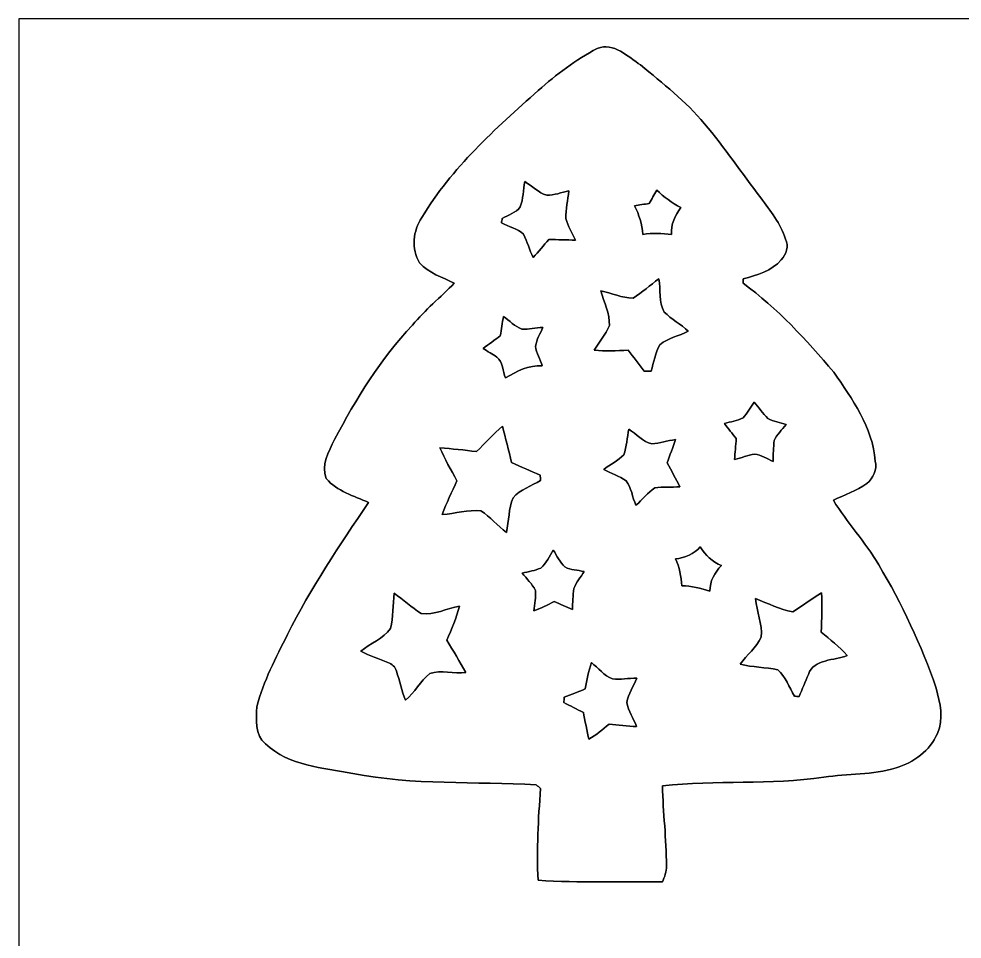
# Model space of a CAD drawing. Header units: centimetres. Extents: x -16.8 to 16.8, y -16.7 to 16.7.
# Drawn here: x -16.77 to 0.32, y 0 to 16.67 of the extents above; entities that cross this region are included whole.
import ezdxf

# ---------------------------------------------------------------- set-up
doc = ezdxf.new("R2010")
doc.units = ezdxf.units.CM
doc.header["$MEASUREMENT"] = 0
doc.layers.add('Layer 1', color=7, linetype='Continuous')

msp = doc.modelspace()

# ---------------------------------------------------------------- linework, layer by layer
at = {"layer": 'Layer 1', "color": 7}
for points, knots in [([(-16.77458, 16.66875), (-16.77458, 16.66875), (16.77458, 16.66875), (16.77458, 16.66875), (16.77458, 16.66875), (16.77458, 16.66875), (16.77458, -16.66875), (16.77458, -16.66875), (16.77458, -16.66875), (16.77458, -16.66875), (-16.77458, -16.66875), (-16.77458, -16.66875), (-16.77458, -16.66875), (-16.77458, -16.66875), (-16.77458, 16.66875), (-16.77458, 16.66875), (-16.77458, 16.66875), (-16.77458, 16.66875), (-16.77458, 16.66875), (-16.77458, 16.66875)], [0, 0, 0, 0, 0.16666667, 0.16666667, 0.16666667, 0.16666667, 0.33333333, 0.33333333, 0.33333333, 0.33333333, 0.5, 0.5, 0.5, 0.5, 0.66666667, 0.66666667, 0.66666667, 0.66666667, 1, 1, 1, 1]), ([(-6.29179, 16.13323), (-6.67949, 15.92827), (-7.0358, 15.66404), (-7.36071, 15.36947), (-7.36071, 15.36947), (-8.13999, 14.6812), (-8.93374, 13.97176), (-9.46997, 13.06901), (-9.46997, 13.06901), (-9.63224, 12.83547), (-9.66717, 12.4968), (-9.51301, 12.25162), (-9.51301, 12.25162), (-9.34791, 12.06394), (-9.10343, 11.98492), (-8.88365, 11.88297), (-8.88365, 11.88297), (-9.13412, 11.62756), (-9.40999, 11.39684), (-9.64177, 11.12308), (-9.64177, 11.12308), (-10.21821, 10.50996), (-10.66377, 9.78782), (-11.05606, 9.04699), (-11.05606, 9.04699), (-11.15483, 8.82862), (-11.30476, 8.58696), (-11.20281, 8.34072), (-11.20281, 8.34072), (-11.0049, 8.11318), (-10.70434, 8.02957), (-10.43869, 7.90787), (-10.43869, 7.90787), (-10.95975, 7.13281), (-11.48856, 6.35847), (-11.90519, 5.52062), (-11.90519, 5.52062), (-12.11509, 5.09552), (-12.34299, 4.67219), (-12.46188, 4.2104), (-12.46188, 4.2104), (-12.47563, 3.98498), (-12.50244, 3.6957), (-12.30418, 3.53554), (-12.30418, 3.53554), (-11.87521, 3.13408), (-11.26878, 3.10374), (-10.72268, 3.00002), (-10.72268, 3.00002), (-9.62872, 2.78448), (-8.50794, 2.85821), (-7.39987, 2.79682), (-7.39987, 2.79682), (-7.37341, 2.77354), (-7.3466, 2.75026), (-7.31943, 2.72697), (-7.31943, 2.72697), (-7.36071, 2.17452), (-7.39493, 1.6196), (-7.36459, 1.06574), (-7.36459, 1.06574), (-6.61458, 1.01812), (-5.86246, 1.05022), (-5.1114, 1.0354), (-5.1114, 1.0354), (-5.07153, 1.12713), (-5.0359, 1.22308), (-5.03731, 1.32468), (-5.03731, 1.32468), (-5.04014, 1.80975), (-5.0987, 2.292), (-5.11175, 2.77601), (-5.11175, 2.77601), (-4.13985, 2.88608), (-3.1556, 2.78977), (-2.18616, 2.93229), (-2.18616, 2.93229), (-1.75119, 2.99826), (-1.3021, 2.97109), (-0.87806, 3.10198), (-0.87806, 3.10198), (-0.55704, 3.19476), (-0.26529, 3.41559), (-0.12559, 3.72428), (-0.12559, 3.72428), (-0.01517, 3.98851), (-0.07585, 4.27955), (-0.15028, 4.54378), (-0.15028, 4.54378), (-0.41663, 5.32377), (-0.77082, 6.07342), (-1.19204, 6.7818), (-1.19204, 6.7818), (-1.43616, 7.19208), (-1.76389, 7.5438), (-2.01366, 7.94985), (-2.01366, 7.94985), (-1.81046, 8.04792), (-1.59279, 8.1213), (-1.40617, 8.25147), (-1.40617, 8.25147), (-1.29505, 8.35025), (-1.21497, 8.50582), (-1.25483, 8.65893), (-1.25483, 8.65893), (-1.3014, 9.26959), (-1.67181, 9.78323), (-2.00731, 10.27042), (-2.00731, 10.27042), (-2.50472, 10.85286), (-3.02436, 11.42753), (-3.64808, 11.87909), (-3.64808, 11.87909), (-3.64772, 11.89919), (-3.64702, 11.93976), (-3.64666, 11.96022), (-3.64666, 11.96022), (-3.39937, 12.02831), (-3.12949, 12.10028), (-2.95734, 12.30524), (-2.95734, 12.30524), (-2.86914, 12.40472), (-2.8127, 12.55113), (-2.87902, 12.6806), (-2.87902, 12.6806), (-2.96721, 12.96106), (-3.15948, 13.19212), (-3.32811, 13.42743), (-3.32811, 13.42743), (-3.67383, 13.87157), (-3.98392, 14.34289), (-4.35046, 14.7701), (-4.35046, 14.7701), (-4.68242, 15.18003), (-5.10681, 15.49859), (-5.50863, 15.83443), (-5.50863, 15.83443), (-5.73723, 15.98154), (-5.99369, 16.25388), (-6.29179, 16.13323), (-6.29179, 16.13323), (-6.29179, 16.13323), (-6.29179, 16.13323), (-6.29179, 16.13323)], [0, 0, 0, 0, 0.02702703, 0.02702703, 0.02702703, 0.02702703, 0.05405405, 0.05405405, 0.05405405, 0.05405405, 0.08108108, 0.08108108, 0.08108108, 0.08108108, 0.10810811, 0.10810811, 0.10810811, 0.10810811, 0.13513514, 0.13513514, 0.13513514, 0.13513514, 0.16216216, 0.16216216, 0.16216216, 0.16216216, 0.18918919, 0.18918919, 0.18918919, 0.18918919, 0.21621622, 0.21621622, 0.21621622, 0.21621622, 0.24324324, 0.24324324, 0.24324324, 0.24324324, 0.27027027, 0.27027027, 0.27027027, 0.27027027, 0.2972973, 0.2972973, 0.2972973, 0.2972973, 0.32432432, 0.32432432, 0.32432432, 0.32432432, 0.35135135, 0.35135135, 0.35135135, 0.35135135, 0.37837838, 0.37837838, 0.37837838, 0.37837838, 0.40540541, 0.40540541, 0.40540541, 0.40540541, 0.43243243, 0.43243243, 0.43243243, 0.43243243, 0.45945946, 0.45945946, 0.45945946, 0.45945946, 0.48648649, 0.48648649, 0.48648649, 0.48648649, 0.51351351, 0.51351351, 0.51351351, 0.51351351, 0.54054054, 0.54054054, 0.54054054, 0.54054054, 0.56756757, 0.56756757, 0.56756757, 0.56756757, 0.59459459, 0.59459459, 0.59459459, 0.59459459, 0.62162162, 0.62162162, 0.62162162, 0.62162162, 0.64864865, 0.64864865, 0.64864865, 0.64864865, 0.67567568, 0.67567568, 0.67567568, 0.67567568, 0.7027027, 0.7027027, 0.7027027, 0.7027027, 0.72972973, 0.72972973, 0.72972973, 0.72972973, 0.75675676, 0.75675676, 0.75675676, 0.75675676, 0.78378378, 0.78378378, 0.78378378, 0.78378378, 0.81081081, 0.81081081, 0.81081081, 0.81081081, 0.83783784, 0.83783784, 0.83783784, 0.83783784, 0.86486486, 0.86486486, 0.86486486, 0.86486486, 0.89189189, 0.89189189, 0.89189189, 0.89189189, 0.91891892, 0.91891892, 0.91891892, 0.91891892, 0.94594595, 0.94594595, 0.94594595, 0.94594595, 1, 1, 1, 1]), ([(-7.60589, 13.72164), (-7.47324, 13.64121), (-7.36, 13.5195), (-7.20901, 13.47399), (-7.20901, 13.47399), (-7.07108, 13.47258), (-6.93914, 13.52409), (-6.80544, 13.55266), (-6.80544, 13.55266), (-6.82696, 13.38651), (-6.86788, 13.22141), (-6.86047, 13.05242), (-6.86047, 13.05242), (-6.82625, 12.91343), (-6.74264, 12.79278), (-6.68726, 12.66155), (-6.68726, 12.66155), (-6.84812, 12.66261), (-7.00899, 12.67107), (-7.16915, 12.6746), (-7.16915, 12.6746), (-7.26369, 12.56453), (-7.35542, 12.45164), (-7.45525, 12.34581), (-7.45525, 12.34581), (-7.51699, 12.48516), (-7.56567, 12.6298), (-7.62847, 12.76809), (-7.62847, 12.76809), (-7.73924, 12.87039), (-7.89764, 12.90249), (-8.02852, 12.97164), (-8.02852, 12.97164), (-8.02499, 12.99139), (-8.01793, 13.03091), (-8.01441, 13.05066), (-8.01441, 13.05066), (-7.90751, 13.11981), (-7.76817, 13.15473), (-7.69056, 13.26127), (-7.69056, 13.26127), (-7.62917, 13.40591), (-7.64011, 13.5703), (-7.60589, 13.72164)], [0, 0, 0, 0, 0.08333333, 0.08333333, 0.08333333, 0.08333333, 0.16666667, 0.16666667, 0.16666667, 0.16666667, 0.25, 0.25, 0.25, 0.25, 0.33333333, 0.33333333, 0.33333333, 0.33333333, 0.41666667, 0.41666667, 0.41666667, 0.41666667, 0.5, 0.5, 0.5, 0.5, 0.58333333, 0.58333333, 0.58333333, 0.58333333, 0.66666667, 0.66666667, 0.66666667, 0.66666667, 0.75, 0.75, 0.75, 0.75, 0.83333333, 0.83333333, 0.83333333, 0.83333333, 1, 1, 1, 1]), ([(-5.34988, 13.32547), (-5.30507, 13.40626), (-5.25992, 13.48705), (-5.21406, 13.56748), (-5.21406, 13.56748), (-5.08353, 13.44401), (-4.93854, 13.33782), (-4.78014, 13.25139), (-4.78014, 13.25139), (-4.87398, 13.10464), (-4.96605, 12.94871), (-4.94524, 12.76421), (-4.94524, 12.76421), (-5.1181, 12.78396), (-5.29343, 12.79172), (-5.46559, 12.76491), (-5.46559, 12.76491), (-5.48323, 12.94624), (-5.52979, 13.12263), (-5.61904, 13.28279), (-5.61904, 13.28279), (-5.52944, 13.29725), (-5.44054, 13.31136), (-5.34988, 13.32547)], [0, 0, 0, 0, 0.14285714, 0.14285714, 0.14285714, 0.14285714, 0.28571429, 0.28571429, 0.28571429, 0.28571429, 0.42857143, 0.42857143, 0.42857143, 0.42857143, 0.57142857, 0.57142857, 0.57142857, 0.57142857, 0.71428571, 0.71428571, 0.71428571, 0.71428571, 1, 1, 1, 1]), ([(-5.64374, 11.61203), (-5.47934, 11.7154), (-5.33224, 11.84381), (-5.17596, 11.95881), (-5.17596, 11.95881), (-5.13997, 11.76055), (-5.17984, 11.53971), (-5.07965, 11.35909), (-5.07965, 11.35909), (-4.94594, 11.22856), (-4.77838, 11.13966), (-4.64326, 11.00984), (-4.64326, 11.00984), (-4.81154, 10.92447), (-5.01086, 10.89166), (-5.15691, 10.76748), (-5.15691, 10.76748), (-5.24051, 10.62038), (-5.26697, 10.4461), (-5.31742, 10.28524), (-5.31742, 10.28524), (-5.35905, 10.28629), (-5.40068, 10.28735), (-5.44195, 10.28841), (-5.44195, 10.28841), (-5.53826, 10.41576), (-5.63386, 10.54312), (-5.73476, 10.66624), (-5.73476, 10.66624), (-5.93972, 10.66236), (-6.14468, 10.64507), (-6.34929, 10.66518), (-6.34929, 10.66518), (-6.26075, 10.81617), (-6.13481, 10.94705), (-6.07342, 11.1125), (-6.07342, 11.1125), (-6.06037, 11.33334), (-6.16973, 11.53301), (-6.23041, 11.73974), (-6.23041, 11.73974), (-6.03356, 11.70623), (-5.84482, 11.60709), (-5.64374, 11.61203)], [0, 0, 0, 0, 0.08333333, 0.08333333, 0.08333333, 0.08333333, 0.16666667, 0.16666667, 0.16666667, 0.16666667, 0.25, 0.25, 0.25, 0.25, 0.33333333, 0.33333333, 0.33333333, 0.33333333, 0.41666667, 0.41666667, 0.41666667, 0.41666667, 0.5, 0.5, 0.5, 0.5, 0.58333333, 0.58333333, 0.58333333, 0.58333333, 0.66666667, 0.66666667, 0.66666667, 0.66666667, 0.75, 0.75, 0.75, 0.75, 0.83333333, 0.83333333, 0.83333333, 0.83333333, 1, 1, 1, 1]), ([(-8.04898, 10.928), (-8.0324, 11.04512), (-8.01441, 11.16189), (-7.99112, 11.27831), (-7.99112, 11.27831), (-7.88106, 11.20352), (-7.78828, 11.09521), (-7.66022, 11.05006), (-7.66022, 11.05006), (-7.53322, 11.04265), (-7.40798, 11.07511), (-7.28098, 11.07828), (-7.28098, 11.07828), (-7.32614, 10.96716), (-7.3914, 10.86097), (-7.4101, 10.74103), (-7.4101, 10.74103), (-7.39881, 10.61403), (-7.32825, 10.50114), (-7.28804, 10.3819), (-7.28804, 10.3819), (-7.5371, 10.39989), (-7.75018, 10.28947), (-7.95479, 10.16494), (-7.95479, 10.16494), (-8.00947, 10.28241), (-7.99324, 10.45986), (-8.1153, 10.54171), (-8.1153, 10.54171), (-8.19326, 10.5985), (-8.27758, 10.64613), (-8.35907, 10.69693), (-8.35907, 10.69693), (-8.25853, 10.77736), (-8.15305, 10.85144), (-8.04898, 10.928)], [0, 0, 0, 0, 0.1, 0.1, 0.1, 0.1, 0.2, 0.2, 0.2, 0.2, 0.3, 0.3, 0.3, 0.3, 0.4, 0.4, 0.4, 0.4, 0.5, 0.5, 0.5, 0.5, 0.6, 0.6, 0.6, 0.6, 0.7, 0.7, 0.7, 0.7, 0.8, 0.8, 0.8, 0.8, 1, 1, 1, 1]), ([(-3.4484, 9.72855), (-3.3655, 9.62977), (-3.28965, 9.52535), (-3.20111, 9.43116), (-3.20111, 9.43116), (-3.10056, 9.37084), (-2.98027, 9.35743), (-2.86949, 9.32215), (-2.86949, 9.32215), (-2.94146, 9.22479), (-3.03601, 9.14082), (-3.08716, 9.02935), (-3.08716, 9.02935), (-3.09915, 8.90446), (-3.1055, 8.77923), (-3.10621, 8.65329), (-3.10621, 8.65329), (-3.21592, 8.69844), (-3.31893, 8.77147), (-3.43888, 8.78311), (-3.43888, 8.78311), (-3.56447, 8.76935), (-3.68124, 8.71608), (-3.80259, 8.68574), (-3.80259, 8.68574), (-3.79518, 8.81309), (-3.78354, 8.94009), (-3.77437, 9.06674), (-3.77437, 9.06674), (-3.84704, 9.15705), (-3.92007, 9.24595), (-3.98745, 9.33979), (-3.98745, 9.33979), (-3.87632, 9.37577), (-3.7532, 9.38424), (-3.65019, 9.44069), (-3.65019, 9.44069), (-3.57329, 9.52888), (-3.51402, 9.63154), (-3.4484, 9.72855)], [0, 0, 0, 0, 0.09090909, 0.09090909, 0.09090909, 0.09090909, 0.18181818, 0.18181818, 0.18181818, 0.18181818, 0.27272727, 0.27272727, 0.27272727, 0.27272727, 0.36363636, 0.36363636, 0.36363636, 0.36363636, 0.45454545, 0.45454545, 0.45454545, 0.45454545, 0.54545455, 0.54545455, 0.54545455, 0.54545455, 0.63636364, 0.63636364, 0.63636364, 0.63636364, 0.72727273, 0.72727273, 0.72727273, 0.72727273, 0.81818182, 0.81818182, 0.81818182, 0.81818182, 1, 1, 1, 1]), ([(-8.48007, 8.83144), (-8.32309, 8.98419), (-8.17563, 9.14682), (-8.01194, 9.29287), (-8.01194, 9.29287), (-7.95338, 9.07309), (-7.89764, 8.85225), (-7.84401, 8.63106), (-7.84401, 8.63106), (-7.67186, 8.55486), (-7.4997, 8.47725), (-7.32508, 8.40564), (-7.32508, 8.40564), (-7.32402, 8.38129), (-7.3212, 8.33261), (-7.32014, 8.30862), (-7.32014, 8.30862), (-7.48559, 8.20702), (-7.68914, 8.14811), (-7.81614, 7.99606), (-7.81614, 7.99606), (-7.90293, 7.79992), (-7.88846, 7.57449), (-7.93821, 7.36812), (-7.93821, 7.36812), (-8.09801, 7.49053), (-8.23207, 7.64505), (-8.39964, 7.75652), (-8.39964, 7.75652), (-8.63671, 7.78439), (-8.86636, 7.7029), (-9.10167, 7.69232), (-9.10167, 7.69232), (-9.02476, 7.90046), (-8.92528, 8.09942), (-8.83497, 8.30192), (-8.83497, 8.30192), (-8.94503, 8.49842), (-9.05686, 8.69456), (-9.14471, 8.90164), (-9.14471, 8.90164), (-8.92281, 8.88224), (-8.70162, 8.85684), (-8.48007, 8.83144)], [0, 0, 0, 0, 0.08333333, 0.08333333, 0.08333333, 0.08333333, 0.16666667, 0.16666667, 0.16666667, 0.16666667, 0.25, 0.25, 0.25, 0.25, 0.33333333, 0.33333333, 0.33333333, 0.33333333, 0.41666667, 0.41666667, 0.41666667, 0.41666667, 0.5, 0.5, 0.5, 0.5, 0.58333333, 0.58333333, 0.58333333, 0.58333333, 0.66666667, 0.66666667, 0.66666667, 0.66666667, 0.75, 0.75, 0.75, 0.75, 0.83333333, 0.83333333, 0.83333333, 0.83333333, 1, 1, 1, 1]), ([(-5.71994, 9.23854), (-5.582, 9.15176), (-5.46947, 9.00536), (-5.30401, 8.97114), (-5.30401, 8.97114), (-5.15938, 8.98631), (-5.01721, 9.02476), (-4.87363, 9.04946), (-4.87363, 9.04946), (-4.92054, 8.90623), (-4.97487, 8.76547), (-5.02814, 8.62436), (-5.02814, 8.62436), (-4.94841, 8.48254), (-4.86481, 8.34178), (-4.79425, 8.19467), (-4.79425, 8.19467), (-4.94489, 8.17633), (-5.10117, 8.20596), (-5.24898, 8.17174), (-5.24898, 8.17174), (-5.38339, 8.09413), (-5.47123, 7.95655), (-5.59082, 7.85848), (-5.59082, 7.85848), (-5.65714, 8.00241), (-5.67196, 8.17562), (-5.77144, 8.30262), (-5.77144, 8.30262), (-5.89421, 8.39152), (-6.04273, 8.43809), (-6.17608, 8.50759), (-6.17608, 8.50759), (-6.05684, 8.59861), (-5.91679, 8.66599), (-5.81131, 8.77147), (-5.81131, 8.77147), (-5.76086, 8.9221), (-5.75134, 9.08332), (-5.71994, 9.23854)], [0, 0, 0, 0, 0.09090909, 0.09090909, 0.09090909, 0.09090909, 0.18181818, 0.18181818, 0.18181818, 0.18181818, 0.27272727, 0.27272727, 0.27272727, 0.27272727, 0.36363636, 0.36363636, 0.36363636, 0.36363636, 0.45454545, 0.45454545, 0.45454545, 0.45454545, 0.54545455, 0.54545455, 0.54545455, 0.54545455, 0.63636364, 0.63636364, 0.63636364, 0.63636364, 0.72727273, 0.72727273, 0.72727273, 0.72727273, 0.81818182, 0.81818182, 0.81818182, 0.81818182, 1, 1, 1, 1]), ([(-7.31591, 6.72147), (-7.21043, 6.80473), (-7.16245, 6.93702), (-7.08872, 7.04603), (-7.08872, 7.04603), (-7.02134, 6.94267), (-6.97018, 6.82449), (-6.87705, 6.74088), (-6.87705, 6.74088), (-6.77333, 6.67949), (-6.64669, 6.6862), (-6.53203, 6.65833), (-6.53203, 6.65833), (-6.59236, 6.55426), (-6.67561, 6.46183), (-6.71759, 6.34824), (-6.71759, 6.34824), (-6.73135, 6.22265), (-6.73911, 6.09671), (-6.74088, 5.97006), (-6.74088, 5.97006), (-6.85306, 6.01592), (-6.96383, 6.06531), (-7.07461, 6.11293), (-7.07461, 6.11293), (-7.1942, 6.05014), (-7.31626, 5.99228), (-7.44255, 5.94501), (-7.44255, 5.94501), (-7.43373, 6.06919), (-7.3981, 6.19337), (-7.41398, 6.31754), (-7.41398, 6.31754), (-7.46972, 6.43714), (-7.57308, 6.52462), (-7.65034, 6.6294), (-7.65034, 6.6294), (-7.53921, 6.66044), (-7.42033, 6.67067), (-7.31591, 6.72147)], [0, 0, 0, 0, 0.09090909, 0.09090909, 0.09090909, 0.09090909, 0.18181818, 0.18181818, 0.18181818, 0.18181818, 0.27272727, 0.27272727, 0.27272727, 0.27272727, 0.36363636, 0.36363636, 0.36363636, 0.36363636, 0.45454545, 0.45454545, 0.45454545, 0.45454545, 0.54545455, 0.54545455, 0.54545455, 0.54545455, 0.63636364, 0.63636364, 0.63636364, 0.63636364, 0.72727273, 0.72727273, 0.72727273, 0.72727273, 0.81818182, 0.81818182, 0.81818182, 0.81818182, 1, 1, 1, 1]), ([(-4.87609, 6.8894), (-4.70182, 6.90316), (-4.54096, 6.97371), (-4.4256, 7.10741), (-4.4256, 7.10741), (-4.33388, 6.95607), (-4.20723, 6.83331), (-4.04283, 6.76593), (-4.04283, 6.76593), (-4.16595, 6.63787), (-4.25556, 6.4837), (-4.24921, 6.30202), (-4.24921, 6.30202), (-4.41537, 6.35423), (-4.5847, 6.40186), (-4.76074, 6.39868), (-4.76074, 6.39868), (-4.77414, 6.56766), (-4.79637, 6.73735), (-4.87609, 6.8894)], [0, 0, 0, 0, 0.16666667, 0.16666667, 0.16666667, 0.16666667, 0.33333333, 0.33333333, 0.33333333, 0.33333333, 0.5, 0.5, 0.5, 0.5, 0.66666667, 0.66666667, 0.66666667, 0.66666667, 1, 1, 1, 1]), ([(-9.97338, 6.26639), (-9.80828, 6.14645), (-9.65553, 6.00957), (-9.48408, 5.8988), (-9.48408, 5.8988), (-9.24243, 5.8614), (-9.02229, 5.99052), (-8.78981, 6.0325), (-8.78981, 6.0325), (-8.84343, 5.81836), (-8.9341, 5.61657), (-9.01841, 5.41302), (-9.01841, 5.41302), (-8.9027, 5.21935), (-8.78311, 5.02708), (-8.6741, 4.82882), (-8.6741, 4.82882), (-8.88824, 4.80413), (-9.12107, 4.88315), (-9.32744, 4.81083), (-9.32744, 4.81083), (-9.49995, 4.67536), (-9.59838, 4.46546), (-9.76877, 4.32576), (-9.76877, 4.32576), (-9.83227, 4.49933), (-9.87601, 4.67924), (-9.93105, 4.85493), (-9.93105, 4.85493), (-9.9501, 4.93148), (-10.01501, 4.98122), (-10.08486, 5.00909), (-10.08486, 5.00909), (-10.24855, 5.07965), (-10.41894, 5.13468), (-10.57945, 5.2137), (-10.57945, 5.2137), (-10.40906, 5.3594), (-10.16988, 5.43878), (-10.0397, 5.62681), (-10.0397, 5.62681), (-9.9882, 5.83459), (-9.99878, 6.05437), (-9.97338, 6.26639)], [0, 0, 0, 0, 0.08333333, 0.08333333, 0.08333333, 0.08333333, 0.16666667, 0.16666667, 0.16666667, 0.16666667, 0.25, 0.25, 0.25, 0.25, 0.33333333, 0.33333333, 0.33333333, 0.33333333, 0.41666667, 0.41666667, 0.41666667, 0.41666667, 0.5, 0.5, 0.5, 0.5, 0.58333333, 0.58333333, 0.58333333, 0.58333333, 0.66666667, 0.66666667, 0.66666667, 0.66666667, 0.75, 0.75, 0.75, 0.75, 0.83333333, 0.83333333, 0.83333333, 0.83333333, 1, 1, 1, 1]), ([(-2.74814, 5.92737), (-2.57669, 6.04449), (-2.40312, 6.15879), (-2.2285, 6.27133), (-2.2285, 6.27133), (-2.21051, 6.03532), (-2.22426, 5.79931), (-2.23344, 5.56295), (-2.23344, 5.56295), (-2.07222, 5.42713), (-1.90324, 5.29696), (-1.76283, 5.13786), (-1.76283, 5.13786), (-1.99355, 5.04225), (-2.36467, 5.08), (-2.46662, 4.79496), (-2.46662, 4.79496), (-2.52448, 4.66196), (-2.57493, 4.52614), (-2.63419, 4.3942), (-2.63419, 4.3942), (-2.65571, 4.39561), (-2.69875, 4.39843), (-2.72027, 4.39984), (-2.72027, 4.39984), (-2.81376, 4.56177), (-2.87726, 4.75227), (-3.02013, 4.87715), (-3.02013, 4.87715), (-3.24414, 4.92936), (-3.48015, 4.91913), (-3.70276, 4.98334), (-3.70276, 4.98334), (-3.57928, 5.14738), (-3.40889, 5.28038), (-3.32281, 5.46982), (-3.32281, 5.46982), (-3.29389, 5.70936), (-3.40678, 5.93125), (-3.42159, 6.16691), (-3.42159, 6.16691), (-3.19934, 6.08118), (-2.98379, 5.97464), (-2.74814, 5.92737)], [0, 0, 0, 0, 0.08333333, 0.08333333, 0.08333333, 0.08333333, 0.16666667, 0.16666667, 0.16666667, 0.16666667, 0.25, 0.25, 0.25, 0.25, 0.33333333, 0.33333333, 0.33333333, 0.33333333, 0.41666667, 0.41666667, 0.41666667, 0.41666667, 0.5, 0.5, 0.5, 0.5, 0.58333333, 0.58333333, 0.58333333, 0.58333333, 0.66666667, 0.66666667, 0.66666667, 0.66666667, 0.75, 0.75, 0.75, 0.75, 0.83333333, 0.83333333, 0.83333333, 0.83333333, 1, 1, 1, 1]), ([(-6.51228, 4.53143), (-6.48335, 4.6923), (-6.45301, 4.85352), (-6.39833, 5.00803), (-6.39833, 5.00803), (-6.27133, 4.91173), (-6.16973, 4.77026), (-6.01698, 4.71241), (-6.01698, 4.71241), (-5.87163, 4.68948), (-5.72382, 4.73251), (-5.57706, 4.7244), (-5.57706, 4.7244), (-5.6328, 4.57729), (-5.73017, 4.44253), (-5.75628, 4.28625), (-5.75628, 4.28625), (-5.73017, 4.13138), (-5.63527, 3.99768), (-5.57953, 3.85163), (-5.57953, 3.85163), (-5.7471, 3.85269), (-5.91326, 3.87879), (-6.07942, 3.89537), (-6.07942, 3.89537), (-6.19654, 3.7973), (-6.31261, 3.69605), (-6.44701, 3.62197), (-6.44701, 3.62197), (-6.47136, 3.74297), (-6.51933, 3.98498), (-6.54332, 4.10598), (-6.54332, 4.10598), (-6.66256, 4.16419), (-6.78109, 4.22381), (-6.89716, 4.28766), (-6.89716, 4.28766), (-6.89575, 4.31059), (-6.89222, 4.35716), (-6.89046, 4.38044), (-6.89046, 4.38044), (-6.76451, 4.43018), (-6.63822, 4.48028), (-6.51228, 4.53143)], [0, 0, 0, 0, 0.08333333, 0.08333333, 0.08333333, 0.08333333, 0.16666667, 0.16666667, 0.16666667, 0.16666667, 0.25, 0.25, 0.25, 0.25, 0.33333333, 0.33333333, 0.33333333, 0.33333333, 0.41666667, 0.41666667, 0.41666667, 0.41666667, 0.5, 0.5, 0.5, 0.5, 0.58333333, 0.58333333, 0.58333333, 0.58333333, 0.66666667, 0.66666667, 0.66666667, 0.66666667, 0.75, 0.75, 0.75, 0.75, 0.83333333, 0.83333333, 0.83333333, 0.83333333, 1, 1, 1, 1])]:
    msp.add_open_spline(points, degree=3, knots=knots, dxfattribs=at)
at = {"layer": 'Layer 1', "color": 8}
for points, knots in [([(-6.29179, 16.13323), (-5.99369, 16.25388), (-5.73723, 15.98154), (-5.50863, 15.83443), (-5.50863, 15.83443), (-5.10681, 15.49859), (-4.68242, 15.18003), (-4.35046, 14.7701), (-4.35046, 14.7701), (-3.98392, 14.34289), (-3.67383, 13.87157), (-3.32811, 13.42743), (-3.32811, 13.42743), (-3.15948, 13.19212), (-2.96721, 12.96106), (-2.87902, 12.6806), (-2.87902, 12.6806), (-2.8127, 12.55113), (-2.86914, 12.40472), (-2.95734, 12.30524), (-2.95734, 12.30524), (-3.12949, 12.10028), (-3.39937, 12.02831), (-3.64666, 11.96022), (-3.64666, 11.96022), (-3.64702, 11.93976), (-3.64772, 11.89919), (-3.64808, 11.87909), (-3.64808, 11.87909), (-3.02436, 11.42753), (-2.50472, 10.85286), (-2.00731, 10.27042), (-2.00731, 10.27042), (-1.67181, 9.78323), (-1.3014, 9.26959), (-1.25483, 8.65893), (-1.25483, 8.65893), (-1.21497, 8.50582), (-1.29505, 8.35025), (-1.40617, 8.25147), (-1.40617, 8.25147), (-1.59279, 8.1213), (-1.81046, 8.04792), (-2.01366, 7.94985), (-2.01366, 7.94985), (-1.76389, 7.5438), (-1.43616, 7.19208), (-1.19204, 6.7818), (-1.19204, 6.7818), (-0.77082, 6.07342), (-0.41663, 5.32377), (-0.15028, 4.54378), (-0.15028, 4.54378), (-0.07585, 4.27955), (-0.01517, 3.98851), (-0.12559, 3.72428), (-0.12559, 3.72428), (-0.26529, 3.41559), (-0.55704, 3.19476), (-0.87806, 3.10198), (-0.87806, 3.10198), (-1.3021, 2.97109), (-1.75119, 2.99826), (-2.18616, 2.93229), (-2.18616, 2.93229), (-3.1556, 2.78977), (-4.13985, 2.88608), (-5.11175, 2.77601), (-5.11175, 2.77601), (-5.0987, 2.292), (-5.04014, 1.80975), (-5.03731, 1.32468), (-5.03731, 1.32468), (-5.0359, 1.22308), (-5.07153, 1.12713), (-5.1114, 1.0354), (-5.1114, 1.0354), (-5.86246, 1.05022), (-6.61458, 1.01812), (-7.36459, 1.06574), (-7.36459, 1.06574), (-7.39493, 1.6196), (-7.36071, 2.17452), (-7.31943, 2.72697), (-7.31943, 2.72697), (-7.3466, 2.75026), (-7.37341, 2.77354), (-7.39987, 2.79682), (-7.39987, 2.79682), (-8.50794, 2.85821), (-9.62872, 2.78448), (-10.72268, 3.00002), (-10.72268, 3.00002), (-11.26878, 3.10374), (-11.87521, 3.13408), (-12.30418, 3.53554), (-12.30418, 3.53554), (-12.50244, 3.6957), (-12.47563, 3.98498), (-12.46188, 4.2104), (-12.46188, 4.2104), (-12.34299, 4.67219), (-12.11509, 5.09552), (-11.90519, 5.52062), (-11.90519, 5.52062), (-11.48856, 6.35847), (-10.95975, 7.13281), (-10.43869, 7.90787), (-10.43869, 7.90787), (-10.70434, 8.02957), (-11.0049, 8.11318), (-11.20281, 8.34072), (-11.20281, 8.34072), (-11.30476, 8.58696), (-11.15483, 8.82862), (-11.05606, 9.04699), (-11.05606, 9.04699), (-10.66377, 9.78782), (-10.21821, 10.50996), (-9.64177, 11.12308), (-9.64177, 11.12308), (-9.40999, 11.39684), (-9.13412, 11.62756), (-8.88365, 11.88297), (-8.88365, 11.88297), (-9.10343, 11.98492), (-9.34791, 12.06394), (-9.51301, 12.25162), (-9.51301, 12.25162), (-9.66717, 12.4968), (-9.63224, 12.83547), (-9.46997, 13.06901), (-9.46997, 13.06901), (-8.93374, 13.97176), (-8.13999, 14.6812), (-7.36071, 15.36947), (-7.36071, 15.36947), (-7.0358, 15.66404), (-6.67949, 15.92827), (-6.29179, 16.13323), (-6.29179, 16.13323), (-6.29179, 16.13323), (-6.29179, 16.13323), (-6.29179, 16.13323)], [0, 0, 0, 0, 0.02702703, 0.02702703, 0.02702703, 0.02702703, 0.05405405, 0.05405405, 0.05405405, 0.05405405, 0.08108108, 0.08108108, 0.08108108, 0.08108108, 0.10810811, 0.10810811, 0.10810811, 0.10810811, 0.13513514, 0.13513514, 0.13513514, 0.13513514, 0.16216216, 0.16216216, 0.16216216, 0.16216216, 0.18918919, 0.18918919, 0.18918919, 0.18918919, 0.21621622, 0.21621622, 0.21621622, 0.21621622, 0.24324324, 0.24324324, 0.24324324, 0.24324324, 0.27027027, 0.27027027, 0.27027027, 0.27027027, 0.2972973, 0.2972973, 0.2972973, 0.2972973, 0.32432432, 0.32432432, 0.32432432, 0.32432432, 0.35135135, 0.35135135, 0.35135135, 0.35135135, 0.37837838, 0.37837838, 0.37837838, 0.37837838, 0.40540541, 0.40540541, 0.40540541, 0.40540541, 0.43243243, 0.43243243, 0.43243243, 0.43243243, 0.45945946, 0.45945946, 0.45945946, 0.45945946, 0.48648649, 0.48648649, 0.48648649, 0.48648649, 0.51351351, 0.51351351, 0.51351351, 0.51351351, 0.54054054, 0.54054054, 0.54054054, 0.54054054, 0.56756757, 0.56756757, 0.56756757, 0.56756757, 0.59459459, 0.59459459, 0.59459459, 0.59459459, 0.62162162, 0.62162162, 0.62162162, 0.62162162, 0.64864865, 0.64864865, 0.64864865, 0.64864865, 0.67567568, 0.67567568, 0.67567568, 0.67567568, 0.7027027, 0.7027027, 0.7027027, 0.7027027, 0.72972973, 0.72972973, 0.72972973, 0.72972973, 0.75675676, 0.75675676, 0.75675676, 0.75675676, 0.78378378, 0.78378378, 0.78378378, 0.78378378, 0.81081081, 0.81081081, 0.81081081, 0.81081081, 0.83783784, 0.83783784, 0.83783784, 0.83783784, 0.86486486, 0.86486486, 0.86486486, 0.86486486, 0.89189189, 0.89189189, 0.89189189, 0.89189189, 0.91891892, 0.91891892, 0.91891892, 0.91891892, 0.94594595, 0.94594595, 0.94594595, 0.94594595, 1, 1, 1, 1]), ([(-7.60589, 13.72164), (-7.64011, 13.5703), (-7.62917, 13.40591), (-7.69056, 13.26127), (-7.69056, 13.26127), (-7.76817, 13.15473), (-7.90751, 13.11981), (-8.01441, 13.05066), (-8.01441, 13.05066), (-8.01793, 13.03091), (-8.02499, 12.99139), (-8.02852, 12.97164), (-8.02852, 12.97164), (-7.89764, 12.90249), (-7.73924, 12.87039), (-7.62847, 12.76809), (-7.62847, 12.76809), (-7.56567, 12.6298), (-7.51699, 12.48516), (-7.45525, 12.34581), (-7.45525, 12.34581), (-7.35542, 12.45164), (-7.26369, 12.56453), (-7.16915, 12.6746), (-7.16915, 12.6746), (-7.00899, 12.67107), (-6.84812, 12.66261), (-6.68726, 12.66155), (-6.68726, 12.66155), (-6.74264, 12.79278), (-6.82625, 12.91343), (-6.86047, 13.05242), (-6.86047, 13.05242), (-6.86788, 13.22141), (-6.82696, 13.38651), (-6.80544, 13.55266), (-6.80544, 13.55266), (-6.93914, 13.52409), (-7.07108, 13.47258), (-7.20901, 13.47399), (-7.20901, 13.47399), (-7.36, 13.5195), (-7.47324, 13.64121), (-7.60589, 13.72164), (-7.60589, 13.72164), (-7.60589, 13.72164), (-7.60589, 13.72164), (-7.60589, 13.72164)], [0, 0, 0, 0, 0.07692308, 0.07692308, 0.07692308, 0.07692308, 0.15384615, 0.15384615, 0.15384615, 0.15384615, 0.23076923, 0.23076923, 0.23076923, 0.23076923, 0.30769231, 0.30769231, 0.30769231, 0.30769231, 0.38461538, 0.38461538, 0.38461538, 0.38461538, 0.46153846, 0.46153846, 0.46153846, 0.46153846, 0.53846154, 0.53846154, 0.53846154, 0.53846154, 0.61538462, 0.61538462, 0.61538462, 0.61538462, 0.69230769, 0.69230769, 0.69230769, 0.69230769, 0.76923077, 0.76923077, 0.76923077, 0.76923077, 0.84615385, 0.84615385, 0.84615385, 0.84615385, 1, 1, 1, 1]), ([(-5.34988, 13.32547), (-5.44054, 13.31136), (-5.52944, 13.29725), (-5.61904, 13.28279), (-5.61904, 13.28279), (-5.52979, 13.12263), (-5.48323, 12.94624), (-5.46559, 12.76491), (-5.46559, 12.76491), (-5.29343, 12.79172), (-5.1181, 12.78396), (-4.94524, 12.76421), (-4.94524, 12.76421), (-4.96605, 12.94871), (-4.87398, 13.10464), (-4.78014, 13.25139), (-4.78014, 13.25139), (-4.93854, 13.33782), (-5.08353, 13.44401), (-5.21406, 13.56748), (-5.21406, 13.56748), (-5.25992, 13.48705), (-5.30507, 13.40626), (-5.34988, 13.32547), (-5.34988, 13.32547), (-5.34988, 13.32547), (-5.34988, 13.32547), (-5.34988, 13.32547)], [0, 0, 0, 0, 0.125, 0.125, 0.125, 0.125, 0.25, 0.25, 0.25, 0.25, 0.375, 0.375, 0.375, 0.375, 0.5, 0.5, 0.5, 0.5, 0.625, 0.625, 0.625, 0.625, 0.75, 0.75, 0.75, 0.75, 1, 1, 1, 1]), ([(-5.64374, 11.61203), (-5.84482, 11.60709), (-6.03356, 11.70623), (-6.23041, 11.73974), (-6.23041, 11.73974), (-6.16973, 11.53301), (-6.06037, 11.33334), (-6.07342, 11.1125), (-6.07342, 11.1125), (-6.13481, 10.94705), (-6.26075, 10.81617), (-6.34929, 10.66518), (-6.34929, 10.66518), (-6.14468, 10.64507), (-5.93972, 10.66236), (-5.73476, 10.66624), (-5.73476, 10.66624), (-5.63386, 10.54312), (-5.53826, 10.41576), (-5.44195, 10.28841), (-5.44195, 10.28841), (-5.40068, 10.28735), (-5.35905, 10.28629), (-5.31742, 10.28524), (-5.31742, 10.28524), (-5.26697, 10.4461), (-5.24051, 10.62038), (-5.15691, 10.76748), (-5.15691, 10.76748), (-5.01086, 10.89166), (-4.81154, 10.92447), (-4.64326, 11.00984), (-4.64326, 11.00984), (-4.77838, 11.13966), (-4.94594, 11.22856), (-5.07965, 11.35909), (-5.07965, 11.35909), (-5.17984, 11.53971), (-5.13997, 11.76055), (-5.17596, 11.95881), (-5.17596, 11.95881), (-5.33224, 11.84381), (-5.47934, 11.7154), (-5.64374, 11.61203), (-5.64374, 11.61203), (-5.64374, 11.61203), (-5.64374, 11.61203), (-5.64374, 11.61203)], [0, 0, 0, 0, 0.07692308, 0.07692308, 0.07692308, 0.07692308, 0.15384615, 0.15384615, 0.15384615, 0.15384615, 0.23076923, 0.23076923, 0.23076923, 0.23076923, 0.30769231, 0.30769231, 0.30769231, 0.30769231, 0.38461538, 0.38461538, 0.38461538, 0.38461538, 0.46153846, 0.46153846, 0.46153846, 0.46153846, 0.53846154, 0.53846154, 0.53846154, 0.53846154, 0.61538462, 0.61538462, 0.61538462, 0.61538462, 0.69230769, 0.69230769, 0.69230769, 0.69230769, 0.76923077, 0.76923077, 0.76923077, 0.76923077, 0.84615385, 0.84615385, 0.84615385, 0.84615385, 1, 1, 1, 1]), ([(-8.04898, 10.928), (-8.15305, 10.85144), (-8.25853, 10.77736), (-8.35907, 10.69693), (-8.35907, 10.69693), (-8.27758, 10.64613), (-8.19326, 10.5985), (-8.1153, 10.54171), (-8.1153, 10.54171), (-7.99324, 10.45986), (-8.00947, 10.28241), (-7.95479, 10.16494), (-7.95479, 10.16494), (-7.75018, 10.28947), (-7.5371, 10.39989), (-7.28804, 10.3819), (-7.28804, 10.3819), (-7.32825, 10.50114), (-7.39881, 10.61403), (-7.4101, 10.74103), (-7.4101, 10.74103), (-7.3914, 10.86097), (-7.32614, 10.96716), (-7.28098, 11.07828), (-7.28098, 11.07828), (-7.40798, 11.07511), (-7.53322, 11.04265), (-7.66022, 11.05006), (-7.66022, 11.05006), (-7.78828, 11.09521), (-7.88106, 11.20352), (-7.99112, 11.27831), (-7.99112, 11.27831), (-8.01441, 11.16189), (-8.0324, 11.04512), (-8.04898, 10.928), (-8.04898, 10.928), (-8.04898, 10.928), (-8.04898, 10.928), (-8.04898, 10.928)], [0, 0, 0, 0, 0.09090909, 0.09090909, 0.09090909, 0.09090909, 0.18181818, 0.18181818, 0.18181818, 0.18181818, 0.27272727, 0.27272727, 0.27272727, 0.27272727, 0.36363636, 0.36363636, 0.36363636, 0.36363636, 0.45454545, 0.45454545, 0.45454545, 0.45454545, 0.54545455, 0.54545455, 0.54545455, 0.54545455, 0.63636364, 0.63636364, 0.63636364, 0.63636364, 0.72727273, 0.72727273, 0.72727273, 0.72727273, 0.81818182, 0.81818182, 0.81818182, 0.81818182, 1, 1, 1, 1]), ([(-3.4484, 9.72855), (-3.51402, 9.63154), (-3.57329, 9.52888), (-3.65019, 9.44069), (-3.65019, 9.44069), (-3.7532, 9.38424), (-3.87632, 9.37577), (-3.98745, 9.33979), (-3.98745, 9.33979), (-3.92007, 9.24595), (-3.84704, 9.15705), (-3.77437, 9.06674), (-3.77437, 9.06674), (-3.78354, 8.94009), (-3.79518, 8.81309), (-3.80259, 8.68574), (-3.80259, 8.68574), (-3.68124, 8.71608), (-3.56447, 8.76935), (-3.43888, 8.78311), (-3.43888, 8.78311), (-3.31893, 8.77147), (-3.21592, 8.69844), (-3.10621, 8.65329), (-3.10621, 8.65329), (-3.1055, 8.77923), (-3.09915, 8.90446), (-3.08716, 9.02935), (-3.08716, 9.02935), (-3.03601, 9.14082), (-2.94146, 9.22479), (-2.86949, 9.32215), (-2.86949, 9.32215), (-2.98027, 9.35743), (-3.10056, 9.37084), (-3.20111, 9.43116), (-3.20111, 9.43116), (-3.28965, 9.52535), (-3.3655, 9.62977), (-3.4484, 9.72855), (-3.4484, 9.72855), (-3.4484, 9.72855), (-3.4484, 9.72855), (-3.4484, 9.72855)], [0, 0, 0, 0, 0.08333333, 0.08333333, 0.08333333, 0.08333333, 0.16666667, 0.16666667, 0.16666667, 0.16666667, 0.25, 0.25, 0.25, 0.25, 0.33333333, 0.33333333, 0.33333333, 0.33333333, 0.41666667, 0.41666667, 0.41666667, 0.41666667, 0.5, 0.5, 0.5, 0.5, 0.58333333, 0.58333333, 0.58333333, 0.58333333, 0.66666667, 0.66666667, 0.66666667, 0.66666667, 0.75, 0.75, 0.75, 0.75, 0.83333333, 0.83333333, 0.83333333, 0.83333333, 1, 1, 1, 1]), ([(-8.48007, 8.83144), (-8.70162, 8.85684), (-8.92281, 8.88224), (-9.14471, 8.90164), (-9.14471, 8.90164), (-9.05686, 8.69456), (-8.94503, 8.49842), (-8.83497, 8.30192), (-8.83497, 8.30192), (-8.92528, 8.09942), (-9.02476, 7.90046), (-9.10167, 7.69232), (-9.10167, 7.69232), (-8.86636, 7.7029), (-8.63671, 7.78439), (-8.39964, 7.75652), (-8.39964, 7.75652), (-8.23207, 7.64505), (-8.09801, 7.49053), (-7.93821, 7.36812), (-7.93821, 7.36812), (-7.88846, 7.57449), (-7.90293, 7.79992), (-7.81614, 7.99606), (-7.81614, 7.99606), (-7.68914, 8.14811), (-7.48559, 8.20702), (-7.32014, 8.30862), (-7.32014, 8.30862), (-7.3212, 8.33261), (-7.32402, 8.38129), (-7.32508, 8.40564), (-7.32508, 8.40564), (-7.4997, 8.47725), (-7.67186, 8.55486), (-7.84401, 8.63106), (-7.84401, 8.63106), (-7.89764, 8.85225), (-7.95338, 9.07309), (-8.01194, 9.29287), (-8.01194, 9.29287), (-8.17563, 9.14682), (-8.32309, 8.98419), (-8.48007, 8.83144), (-8.48007, 8.83144), (-8.48007, 8.83144), (-8.48007, 8.83144), (-8.48007, 8.83144)], [0, 0, 0, 0, 0.07692308, 0.07692308, 0.07692308, 0.07692308, 0.15384615, 0.15384615, 0.15384615, 0.15384615, 0.23076923, 0.23076923, 0.23076923, 0.23076923, 0.30769231, 0.30769231, 0.30769231, 0.30769231, 0.38461538, 0.38461538, 0.38461538, 0.38461538, 0.46153846, 0.46153846, 0.46153846, 0.46153846, 0.53846154, 0.53846154, 0.53846154, 0.53846154, 0.61538462, 0.61538462, 0.61538462, 0.61538462, 0.69230769, 0.69230769, 0.69230769, 0.69230769, 0.76923077, 0.76923077, 0.76923077, 0.76923077, 0.84615385, 0.84615385, 0.84615385, 0.84615385, 1, 1, 1, 1]), ([(-5.71994, 9.23854), (-5.75134, 9.08332), (-5.76086, 8.9221), (-5.81131, 8.77147), (-5.81131, 8.77147), (-5.91679, 8.66599), (-6.05684, 8.59861), (-6.17608, 8.50759), (-6.17608, 8.50759), (-6.04273, 8.43809), (-5.89421, 8.39152), (-5.77144, 8.30262), (-5.77144, 8.30262), (-5.67196, 8.17562), (-5.65714, 8.00241), (-5.59082, 7.85848), (-5.59082, 7.85848), (-5.47123, 7.95655), (-5.38339, 8.09413), (-5.24898, 8.17174), (-5.24898, 8.17174), (-5.10117, 8.20596), (-4.94489, 8.17633), (-4.79425, 8.19467), (-4.79425, 8.19467), (-4.86481, 8.34178), (-4.94841, 8.48254), (-5.02814, 8.62436), (-5.02814, 8.62436), (-4.97487, 8.76547), (-4.92054, 8.90623), (-4.87363, 9.04946), (-4.87363, 9.04946), (-5.01721, 9.02476), (-5.15938, 8.98631), (-5.30401, 8.97114), (-5.30401, 8.97114), (-5.46947, 9.00536), (-5.582, 9.15176), (-5.71994, 9.23854), (-5.71994, 9.23854), (-5.71994, 9.23854), (-5.71994, 9.23854), (-5.71994, 9.23854)], [0, 0, 0, 0, 0.08333333, 0.08333333, 0.08333333, 0.08333333, 0.16666667, 0.16666667, 0.16666667, 0.16666667, 0.25, 0.25, 0.25, 0.25, 0.33333333, 0.33333333, 0.33333333, 0.33333333, 0.41666667, 0.41666667, 0.41666667, 0.41666667, 0.5, 0.5, 0.5, 0.5, 0.58333333, 0.58333333, 0.58333333, 0.58333333, 0.66666667, 0.66666667, 0.66666667, 0.66666667, 0.75, 0.75, 0.75, 0.75, 0.83333333, 0.83333333, 0.83333333, 0.83333333, 1, 1, 1, 1]), ([(-7.31591, 6.72147), (-7.42033, 6.67067), (-7.53921, 6.66044), (-7.65034, 6.6294), (-7.65034, 6.6294), (-7.57308, 6.52462), (-7.46972, 6.43714), (-7.41398, 6.31754), (-7.41398, 6.31754), (-7.3981, 6.19337), (-7.43373, 6.06919), (-7.44255, 5.94501), (-7.44255, 5.94501), (-7.31626, 5.99228), (-7.1942, 6.05014), (-7.07461, 6.11293), (-7.07461, 6.11293), (-6.96383, 6.06531), (-6.85306, 6.01592), (-6.74088, 5.97006), (-6.74088, 5.97006), (-6.73911, 6.09671), (-6.73135, 6.22265), (-6.71759, 6.34824), (-6.71759, 6.34824), (-6.67561, 6.46183), (-6.59236, 6.55426), (-6.53203, 6.65833), (-6.53203, 6.65833), (-6.64669, 6.6862), (-6.77333, 6.67949), (-6.87705, 6.74088), (-6.87705, 6.74088), (-6.97018, 6.82449), (-7.02134, 6.94267), (-7.08872, 7.04603), (-7.08872, 7.04603), (-7.16245, 6.93702), (-7.21043, 6.80473), (-7.31591, 6.72147), (-7.31591, 6.72147), (-7.31591, 6.72147), (-7.31591, 6.72147), (-7.31591, 6.72147)], [0, 0, 0, 0, 0.08333333, 0.08333333, 0.08333333, 0.08333333, 0.16666667, 0.16666667, 0.16666667, 0.16666667, 0.25, 0.25, 0.25, 0.25, 0.33333333, 0.33333333, 0.33333333, 0.33333333, 0.41666667, 0.41666667, 0.41666667, 0.41666667, 0.5, 0.5, 0.5, 0.5, 0.58333333, 0.58333333, 0.58333333, 0.58333333, 0.66666667, 0.66666667, 0.66666667, 0.66666667, 0.75, 0.75, 0.75, 0.75, 0.83333333, 0.83333333, 0.83333333, 0.83333333, 1, 1, 1, 1]), ([(-4.87609, 6.8894), (-4.79637, 6.73735), (-4.77414, 6.56766), (-4.76074, 6.39868), (-4.76074, 6.39868), (-4.5847, 6.40186), (-4.41537, 6.35423), (-4.24921, 6.30202), (-4.24921, 6.30202), (-4.25556, 6.4837), (-4.16595, 6.63787), (-4.04283, 6.76593), (-4.04283, 6.76593), (-4.20723, 6.83331), (-4.33388, 6.95607), (-4.4256, 7.10741), (-4.4256, 7.10741), (-4.54096, 6.97371), (-4.70182, 6.90316), (-4.87609, 6.8894), (-4.87609, 6.8894), (-4.87609, 6.8894), (-4.87609, 6.8894), (-4.87609, 6.8894)], [0, 0, 0, 0, 0.14285714, 0.14285714, 0.14285714, 0.14285714, 0.28571429, 0.28571429, 0.28571429, 0.28571429, 0.42857143, 0.42857143, 0.42857143, 0.42857143, 0.57142857, 0.57142857, 0.57142857, 0.57142857, 0.71428571, 0.71428571, 0.71428571, 0.71428571, 1, 1, 1, 1]), ([(-9.97338, 6.26639), (-9.99878, 6.05437), (-9.9882, 5.83459), (-10.0397, 5.62681), (-10.0397, 5.62681), (-10.16988, 5.43878), (-10.40906, 5.3594), (-10.57945, 5.2137), (-10.57945, 5.2137), (-10.41894, 5.13468), (-10.24855, 5.07965), (-10.08486, 5.00909), (-10.08486, 5.00909), (-10.01501, 4.98122), (-9.9501, 4.93148), (-9.93105, 4.85493), (-9.93105, 4.85493), (-9.87601, 4.67924), (-9.83227, 4.49933), (-9.76877, 4.32576), (-9.76877, 4.32576), (-9.59838, 4.46546), (-9.49995, 4.67536), (-9.32744, 4.81083), (-9.32744, 4.81083), (-9.12107, 4.88315), (-8.88824, 4.80413), (-8.6741, 4.82882), (-8.6741, 4.82882), (-8.78311, 5.02708), (-8.9027, 5.21935), (-9.01841, 5.41302), (-9.01841, 5.41302), (-8.9341, 5.61657), (-8.84343, 5.81836), (-8.78981, 6.0325), (-8.78981, 6.0325), (-9.02229, 5.99052), (-9.24243, 5.8614), (-9.48408, 5.8988), (-9.48408, 5.8988), (-9.65553, 6.00957), (-9.80828, 6.14645), (-9.97338, 6.26639), (-9.97338, 6.26639), (-9.97338, 6.26639), (-9.97338, 6.26639), (-9.97338, 6.26639)], [0, 0, 0, 0, 0.07692308, 0.07692308, 0.07692308, 0.07692308, 0.15384615, 0.15384615, 0.15384615, 0.15384615, 0.23076923, 0.23076923, 0.23076923, 0.23076923, 0.30769231, 0.30769231, 0.30769231, 0.30769231, 0.38461538, 0.38461538, 0.38461538, 0.38461538, 0.46153846, 0.46153846, 0.46153846, 0.46153846, 0.53846154, 0.53846154, 0.53846154, 0.53846154, 0.61538462, 0.61538462, 0.61538462, 0.61538462, 0.69230769, 0.69230769, 0.69230769, 0.69230769, 0.76923077, 0.76923077, 0.76923077, 0.76923077, 0.84615385, 0.84615385, 0.84615385, 0.84615385, 1, 1, 1, 1]), ([(-2.74814, 5.92737), (-2.98379, 5.97464), (-3.19934, 6.08118), (-3.42159, 6.16691), (-3.42159, 6.16691), (-3.40678, 5.93125), (-3.29389, 5.70936), (-3.32281, 5.46982), (-3.32281, 5.46982), (-3.40889, 5.28038), (-3.57928, 5.14738), (-3.70276, 4.98334), (-3.70276, 4.98334), (-3.48015, 4.91913), (-3.24414, 4.92936), (-3.02013, 4.87715), (-3.02013, 4.87715), (-2.87726, 4.75227), (-2.81376, 4.56177), (-2.72027, 4.39984), (-2.72027, 4.39984), (-2.69875, 4.39843), (-2.65571, 4.39561), (-2.63419, 4.3942), (-2.63419, 4.3942), (-2.57493, 4.52614), (-2.52448, 4.66196), (-2.46662, 4.79496), (-2.46662, 4.79496), (-2.36467, 5.08), (-1.99355, 5.04225), (-1.76283, 5.13786), (-1.76283, 5.13786), (-1.90324, 5.29696), (-2.07222, 5.42713), (-2.23344, 5.56295), (-2.23344, 5.56295), (-2.22426, 5.79931), (-2.21051, 6.03532), (-2.2285, 6.27133), (-2.2285, 6.27133), (-2.40312, 6.15879), (-2.57669, 6.04449), (-2.74814, 5.92737), (-2.74814, 5.92737), (-2.74814, 5.92737), (-2.74814, 5.92737), (-2.74814, 5.92737)], [0, 0, 0, 0, 0.07692308, 0.07692308, 0.07692308, 0.07692308, 0.15384615, 0.15384615, 0.15384615, 0.15384615, 0.23076923, 0.23076923, 0.23076923, 0.23076923, 0.30769231, 0.30769231, 0.30769231, 0.30769231, 0.38461538, 0.38461538, 0.38461538, 0.38461538, 0.46153846, 0.46153846, 0.46153846, 0.46153846, 0.53846154, 0.53846154, 0.53846154, 0.53846154, 0.61538462, 0.61538462, 0.61538462, 0.61538462, 0.69230769, 0.69230769, 0.69230769, 0.69230769, 0.76923077, 0.76923077, 0.76923077, 0.76923077, 0.84615385, 0.84615385, 0.84615385, 0.84615385, 1, 1, 1, 1]), ([(-6.51228, 4.53143), (-6.63822, 4.48028), (-6.76451, 4.43018), (-6.89046, 4.38044), (-6.89046, 4.38044), (-6.89222, 4.35716), (-6.89575, 4.31059), (-6.89716, 4.28766), (-6.89716, 4.28766), (-6.78109, 4.22381), (-6.66256, 4.16419), (-6.54332, 4.10598), (-6.54332, 4.10598), (-6.51933, 3.98498), (-6.47136, 3.74297), (-6.44701, 3.62197), (-6.44701, 3.62197), (-6.31261, 3.69605), (-6.19654, 3.7973), (-6.07942, 3.89537), (-6.07942, 3.89537), (-5.91326, 3.87879), (-5.7471, 3.85269), (-5.57953, 3.85163), (-5.57953, 3.85163), (-5.63527, 3.99768), (-5.73017, 4.13138), (-5.75628, 4.28625), (-5.75628, 4.28625), (-5.73017, 4.44253), (-5.6328, 4.57729), (-5.57706, 4.7244), (-5.57706, 4.7244), (-5.72382, 4.73251), (-5.87163, 4.68948), (-6.01698, 4.71241), (-6.01698, 4.71241), (-6.16973, 4.77026), (-6.27133, 4.91173), (-6.39833, 5.00803), (-6.39833, 5.00803), (-6.45301, 4.85352), (-6.48335, 4.6923), (-6.51228, 4.53143)], [0, 0, 0, 0, 0.08333333, 0.08333333, 0.08333333, 0.08333333, 0.16666667, 0.16666667, 0.16666667, 0.16666667, 0.25, 0.25, 0.25, 0.25, 0.33333333, 0.33333333, 0.33333333, 0.33333333, 0.41666667, 0.41666667, 0.41666667, 0.41666667, 0.5, 0.5, 0.5, 0.5, 0.58333333, 0.58333333, 0.58333333, 0.58333333, 0.66666667, 0.66666667, 0.66666667, 0.66666667, 0.75, 0.75, 0.75, 0.75, 0.83333333, 0.83333333, 0.83333333, 0.83333333, 1, 1, 1, 1])]:
    msp.add_open_spline(points, degree=3, knots=knots, dxfattribs=at)

doc.saveas('drawing.dxf')
